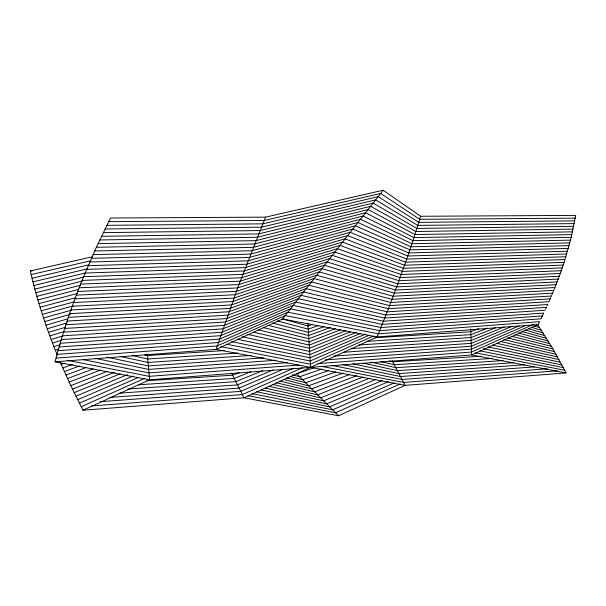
<?xml version="1.0" encoding="UTF-8"?>
<svg xmlns="http://www.w3.org/2000/svg" width="606" height="606" viewBox="0 0 606 606"><rect width="100%" height="100%" fill="white"/><g stroke="black" fill="none" stroke-linecap="round" stroke-linejoin="round"><path stroke-width="0.91" d="M83.59 276.715L96.149 247.756L110.466 218.016L265.549 217.145L383.166 190.231L420.625 216.266L575.7 215.395L571.2 237.355L564.997 259.519L404.528 265.246L342.466 242.105L244.059 270.98L83.59 276.715C72.235 304.417 62.547 332.823 55.07 361.82L149.568 379.803L471.627 354.942L566.125 372.925L552.983 348.973L537.636 324.611M420.625 216.266C408.262 257.232 393.211 297.334 377.129 336.959L244.066 397.786L83.037 410.217L71.197 386.522L60.448 362.646M564.777 260.209L563.072 265.436M562.838 266.14L559.899 274.526M559.641 275.23L558.997 276.98M558.732 277.684L557.543 280.843M556.869 282.601L557.27 281.548M556.596 283.305L555.626 285.767M555.066 287.176L555.346 286.471M554.922 287.532L393.158 296.236L316.483 275.2L231.394 304.939L69.629 313.643M554.498 288.585L554.778 287.88M553.922 290.001L554.21 289.297M553.778 290.35L391.968 299.349L313.878 278.533L230.166 308.348L68.364 317.339M265.549 217.145L238.272 286.237L216.1 349.389L55.07 361.82M553.339 291.41L553.634 290.706M553.051 292.115L552.308 293.887M552.013 294.592L551.415 296.008L389.575 305.583L308.666 285.221L227.735 315.165L65.902 324.748M550.801 297.425L551.112 296.713M549.884 299.553L550.498 298.129M549.574 300.258L548.953 301.682L387.143 311.84L303.447 291.933L225.341 321.998L63.532 332.156M547.839 304.167L547.203 305.591M546.551 307.007L545.574 309.143M545.074 310.219L383.439 321.233L295.63 302.038L221.804 332.255L60.168 343.276M59.1 346.98L220.645 335.679L293.024 305.416L382.197 324.377L543.741 313.067L540.991 318.794L379.674 330.664L287.82 312.188L218.357 342.526L57.032 354.396M539.226 322.377L538.158 324.528L471.627 354.942L470.695 329.202M566.125 372.925L405.096 385.355L216.1 349.389L282.623 318.976L383.166 190.231M83.037 410.217L149.568 379.803L147.379 354.222M231.537 373.167L244.066 397.786L338.565 415.769L405.096 385.355L392.143 360.691M81.219 406.717L144.917 378.258M302.652 367.645L242.4 394.567L91.582 405.937M373.235 336.118L310.401 364.191L220.91 346.677M400.142 383.954L335.58 412.792L247.937 395.65M533.56 324.346L471.582 352.033L317.945 363.615M79.416 403.217L138.592 377.364M293.91 368.122L240.741 391.347L100.172 401.687M369.38 335.156L310.204 361.002L226.705 344.208M394.339 382.848L332.596 409.815L251.876 393.582M526.417 325.157L471.529 349.132L325.301 359.896M77.644 399.71L133.002 376.061M283.199 369.274L239.09 388.12L109.747 397.407M365.365 334.164L310.014 357.82L231.5 341.587M388.416 381.704L329.603 406.838L256.633 391.749M519.024 325.907L471.453 346.231L333.611 356.123M75.894 396.195L127.343 374.69M273.192 369.948L237.438 384.893L119.102 393.173M360.396 333.489L309.817 354.631L237.196 339.193M382.416 380.515L326.611 403.854L261.345 389.976M512.35 326.195L471.362 343.329L343.632 352.268M74.167 392.68L120.193 373.841M262.724 370.645L235.802 381.666L127.73 389.029M356.517 332.255L309.621 351.45L242.142 336.701M375.728 379.53L323.619 400.861L265.383 388.128M504.26 326.922L471.256 340.428L350.972 348.632M72.462 389.166L114.466 372.326M250.801 371.766L234.174 378.432L138.274 384.795M350.556 331.777L309.424 348.268L247.809 334.414M369.63 378.22L320.619 397.862L269.117 386.287M495.64 327.71L471.135 337.534L359.26 344.958M70.781 385.643L107.383 371.266M239.521 372.455L232.545 375.197L146.963 380.719M345.829 330.709L309.234 345.079L253.429 332.179M362.941 377.068L317.627 394.862L272.798 384.499M487.557 328.134L470.998 334.633L366.6 341.375M69.129 382.113L100.717 369.955M340.633 329.74L309.037 341.898L258.451 329.869M356.752 375.644L314.628 391.855L276.003 382.674M478.74 328.702L470.839 331.74L374.887 337.762M67.493 378.583L93.119 368.918M335.353 328.71L308.84 338.709L263.118 327.528M349.624 374.516L311.628 388.847L279.624 381.015M65.887 375.046L86.12 367.562M330.641 327.391L308.651 335.527L267.738 325.233M342.935 373.137L308.636 385.833L283.176 379.424M64.304 371.508L79.348 366.047M324.384 326.558L308.454 332.346L272.814 323.112M335.732 371.887L305.636 382.81L286.441 377.841M62.744 367.963L72.538 364.479M318.052 325.672L308.257 329.156L277.381 320.93M328.467 370.584L302.636 379.78L289.926 376.394M61.206 364.418L64.751 363.183M312.499 324.422L308.068 325.975L282.51 318.961M321.801 369.009L299.644 376.75L292.342 374.75M314.476 367.6L296.645 373.713L338.565 415.769M92.786 256.671L30.3 270.965C36.565 297.97 45.033 324.452 55.313 350.192L58.903 349.026M53.904 346.624L60.206 344.617M52.517 343.057L61.479 340.246M51.162 339.489L62.865 335.875M49.828 335.906L64.289 331.52M48.518 332.33L65.607 327.232M47.238 328.747L67.099 322.915M45.98 325.157L67.728 318.877M44.746 321.566L70.213 314.332M43.541 317.976L71.584 310.136M42.367 314.378L73.228 305.886M41.216 310.78L73.993 301.902M40.087 307.174L75.705 297.682M38.989 303.568L77.454 293.478M37.913 299.955L78.894 289.373M36.868 296.342L80.689 285.199M35.852 292.728L82.53 281.04M34.86 289.107L83.477 277.116M33.891 285.487L85.378 272.98M32.951 281.858L86.87 268.958M32.042 278.23L88.817 264.845M31.156 274.601L90.786 260.754M538.158 324.528L377.129 336.959L282.623 318.976M56.04 358.108L217.221 345.958L285.221 315.582L378.402 333.808L539.582 321.657M299.091 365.039L149.22 376.341L67.107 360.275M557.225 370.834L403.581 382.416L321.475 366.35M287.562 362.668L148.887 372.872L83.014 359.623M547.339 368.789L402.058 379.477L331.543 365.297M58.055 350.692L219.493 339.102L290.418 308.802L380.939 327.513L542.378 315.931M276.025 360.259L148.568 369.402L95.922 358.517M534.59 366.91L400.528 376.531L342.337 364.501M263.792 357.851L148.273 365.941L106.906 357.146M524.841 364.782L398.99 373.591L353.025 363.82M251.361 355.419L147.985 362.471L121.177 356.608M513.964 362.699L397.438 370.645L363.236 363.168M61.267 339.565L222.978 328.831L298.235 298.667L384.681 318.097L546.392 307.363M237.976 353.01L147.72 358.994L132.085 355.487M503.056 360.585L395.877 367.698L371.046 362.115M62.388 335.86L224.152 325.414L300.841 295.296L385.916 314.969L547.68 304.523M224.591 350.548L147.47 355.525L144.72 354.889M492.125 358.434L394.309 364.751L380.591 361.577M481.164 356.245L392.733 361.797L389.06 360.926M64.706 328.452L226.538 318.582L306.053 288.577L388.363 308.712L550.195 298.841M67.122 321.044L228.947 311.757L311.272 281.881L390.779 302.47L552.604 293.175M70.917 309.946L232.628 301.53L319.097 271.867L394.332 293.122L556.043 284.714M72.235 306.242L233.871 298.129L321.695 268.534L395.506 290.016L557.141 281.896M73.576 302.545L235.12 294.728L324.301 265.216L396.665 286.911L558.209 279.086M74.932 298.856L236.378 291.327L326.907 261.898L397.816 283.805L559.255 276.283M76.318 295.16L237.635 287.933L329.505 258.588L398.96 280.707L560.277 273.48M77.727 291.471L238.908 284.54L332.103 255.277L400.089 277.609L561.27 270.677M79.159 287.774L240.188 281.146L334.701 251.975L401.217 274.51L562.239 267.882M80.613 284.093L241.468 277.753L337.292 248.68L402.331 271.42L563.186 265.087M82.09 280.404L242.764 274.366L339.883 245.385L403.429 268.337L564.103 262.3M85.105 273.033L245.362 267.602L345.049 238.817L405.611 262.163L565.868 256.732M86.65 269.352L246.672 264.216L347.632 235.545L406.687 259.088L566.708 253.959M88.218 265.67L247.983 260.838L350.207 232.272L407.755 256.012L567.519 251.179M89.802 261.989L249.308 257.467L352.775 229.007L408.808 252.937L568.307 248.407M91.408 258.315L250.634 254.088L355.343 225.75L409.853 249.869L569.072 245.642M93.036 254.641L251.96 250.717L357.904 222.493L410.883 246.801L569.807 242.877M94.688 250.967L253.3 247.354L360.456 219.243L411.906 243.733L570.519 240.112M96.362 247.301L254.641 243.983L363.009 216.001L412.921 240.673L571.2 237.355M98.058 243.635L255.99 240.62L365.547 212.759L413.921 237.613L571.859 234.598M99.77 239.968L257.338 237.257L368.084 209.525L414.913 234.552L572.488 231.848M101.505 236.302L258.701 233.901L370.622 206.298L415.898 231.5L573.094 229.098M103.255 232.643L260.057 230.545L373.144 203.071L416.86 228.447L573.67 226.349M105.027 228.985L261.428 227.189L375.659 199.859L417.822 225.402L574.215 223.606M106.823 225.326L262.792 223.841L378.174 196.647L418.769 222.357L574.738 220.864M108.633 221.667L264.171 220.493L380.674 193.435L419.7 219.311L575.23 218.13M30.3 270.965L32.194 270.958M475.271 352.76L564.762 370.266M479.876 350.813L563.383 367.607M483.459 348.715L561.967 364.948M487.913 346.852L560.535 362.29M492.519 345.079L559.073 359.623M496.89 343.322L557.588 356.964M500.268 341.405L556.073 354.305M503.957 339.61L554.543 351.639M507.252 337.792L552.983 348.973M511.396 336.247L551.399 346.306M515.062 334.648L549.786 343.64M518.191 332.989L548.157 340.973M521.857 331.543L546.498 338.307M524.872 330.005L544.817 335.641M528.712 328.778L543.112 332.967M531.439 327.308L541.385 330.293M534.25 325.96L539.635 327.619M57.297 355.093L55.313 350.192M307.893 323.187L310.598 367.372"/></g></svg>
